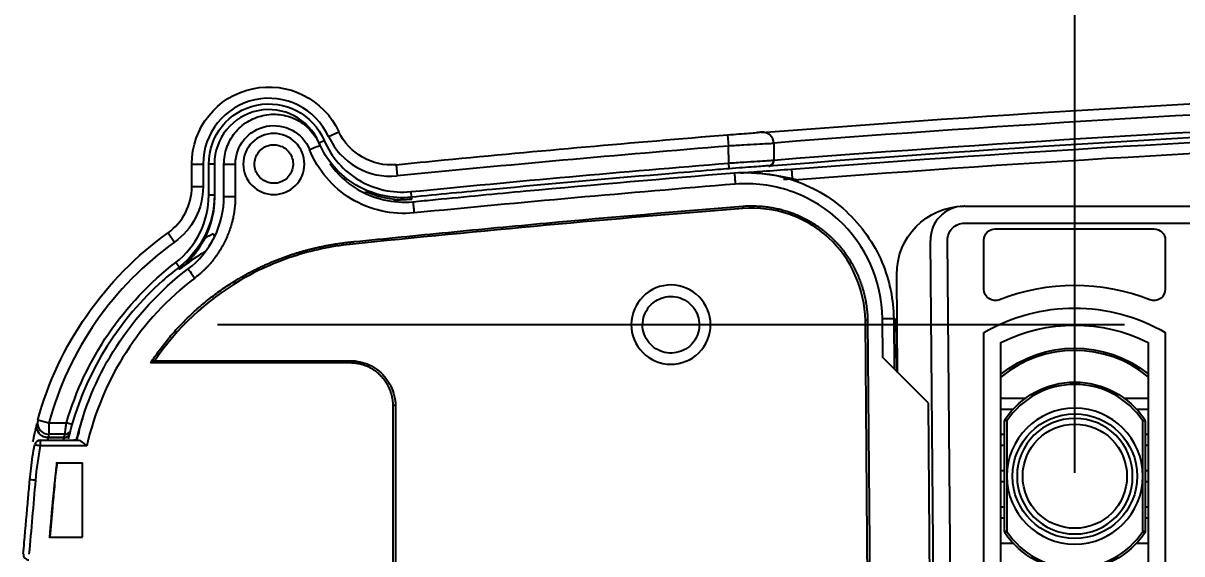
# Model space of a CAD drawing. Header units: millimetres. Extents: x 28 to 2363, y 8 to 1657.
# Drawn here: x 1700.4 to 1802.6, y 1330.1 to 1376.9 of the extents above; entities that cross this region are included whole.
import ezdxf

# ---------------------------------------------------------------- set-up
doc = ezdxf.new("R2010")
doc.units = ezdxf.units.MM
doc.layers.get('Defpoints').update_dxf_attribs({"linetype": 'CONTINUOUS'})
doc.layers.add('1LINE', color=7, linetype='CONTINUOUS')
doc.styles.add('Annotative', font='malgun.ttf')
doc.dimstyles.new('WOO', dxfattribs={"dimtxt": 20, "dimasz": 2, "dimexe": 1.25, "dimexo": 0.3, "dimgap": 1, "dimtad": 1, "dimdec": 1, "dimzin": 1, "dimdsep": 46, "dimtxsty": 'Annotative', "dimcen": 0, "dimclrd": 1, "dimclre": 1, "dimclrt": 2, "dimadec": 0, "dimazin": 0, "dimtfac": 1, "dimtdec": 1, "dimtofl": 0, "dimtmove": 0, "dimatfit": 3, "dimfxl": 0, "dimarcsym": 0})

# ---------------------------------------------------------------- blocks, each defined once
blk = doc.blocks.new('*D30')
at = {"layer": '1LINE', "color": 1, "lineweight": -2}
for p, q in [((1793.14, 1337.24), (1793.14, 1446.99)), ((1993.09, 1337.24), (1993.09, 1446.99)), ((1795.14, 1445.74), (1991.09, 1445.74))]:
    blk.add_line(p, q, dxfattribs=at)
at = {"layer": '1LINE', "color": 1}
for points in [[(1795.14, 1446.07), (1795.14, 1445.41), (1793.14, 1445.74)], [(1991.09, 1446.07), (1991.09, 1445.41), (1993.09, 1445.74)]]:
    blk.add_solid(points, dxfattribs=at)
at = {"layer": 'Defpoints', "color": 0}
for p in [(1993.09, 1445.74), (1793.14, 1336.94), (1993.09, 1336.94)]:
    blk.add_point(p, dxfattribs=at)
at = {"layer": '1LINE', "color": 2, "insert": (1893.12, 1457.07), "char_height": 20, "attachment_point": 5, "style": 'Annotative'}
blk.add_mtext('200', dxfattribs=at)

msp = doc.modelspace()

# ---------------------------------------------------------------- linework, layer by layer
at = {"layer": '1LINE', "linetype": 'Continuous'}
for p, q in [((1726.46, 1366.37), (1726.92, 1366.57)), ((1727.31, 1366.91), (1728.22, 1367.32)), ((1762.51, 1367.07), (1762.59, 1366.07)), ((1762.61, 1364.57), (1762.59, 1366.07)), ((1766.59, 1366.3), (1766.6, 1364.83)), ((1762.65, 1364.07), (1762.61, 1364.57)), ((1766.6, 1364.83), (1766.6, 1364.81)), ((1715.24, 1364.49), (1716.24, 1364.49)), ((1715.24, 1362.48), (1715.24, 1364.49)), ((1716.24, 1364.49), (1716.24, 1362.48)), ((1717.24, 1364.49), (1716.74, 1364.49)), ((1716.74, 1361.74), (1716.74, 1364.49)), ((1717.24, 1364.49), (1717.24, 1361.74)), ((1718.08, 1361.61), (1718.08, 1364.49)), ((1719.08, 1364.49), (1719.08, 1361.61)), ((1733.26, 1364.43), (1733.36, 1363.44)), ((1768.14, 1364.04), (1768.2, 1363.23)), ((1716.24, 1362.48), (1715.24, 1362.48)), ((1768.65, 1362.9), (1768.72, 1363.09)), ((1717.24, 1361.74), (1716.74, 1361.74)), ((1734.55, 1362.05), (1734.6, 1361.55)), ((1783.43, 1360.77), (2002.81, 1360.77)), ((1713.15, 1358.41), (1713.73, 1357.6)), ((1783.4, 1359.27), (1862.05, 1359.27)), ((1786.12, 1358.77), (1800.12, 1358.77)), ((1717.27, 1358.1), (1717.13, 1358.36)), ((1781.09, 1278.75), (1780.4, 1357.75)), ((1782.59, 1278.76), (1781.9, 1357.76)), ((1785.12, 1353.44), (1785.12, 1357.77)), ((1801.12, 1357.77), (1801.12, 1353.44)), ((1714.13, 1355.4), (1713.82, 1355.8)), ((1777.5, 1346.09), (1777.43, 1354.72)), ((1797.51, 1350.3), (1717.51, 1350.3)), ((1775.2, 1289.32), (1774.66, 1350.69)), ((1774.86, 1350.69), (1775.52, 1275.01)), ((1776.19, 1347.4), (1776.16, 1350.85)), ((1777.16, 1350.86), (1777.2, 1346.39)), ((1777.16, 1350.81), (1777.36, 1350.81)), ((1777.36, 1350.81), (1777.4, 1346.19)), ((1785.12, 1292.82), (1785.12, 1349.63)), ((1801.12, 1349.63), (1801.12, 1292.82)), ((1786.62, 1293.71), (1786.62, 1348.74)), ((1799.62, 1348.74), (1799.62, 1293.71)), ((1780.22, 1343.37), (1776.19, 1347.4)), ((1729.25, 1346.93), (1711.6, 1346.93)), ((1711.97, 1347.13), (1729.25, 1347.13)), ((1733.01, 1326.59), (1733.01, 1343.21)), ((1733.21, 1343.21), (1733.21, 1326.59)), ((1780.7, 1288.5), (1780.22, 1343.37)), ((1786.62, 1343.84), (1788.81, 1343.84)), ((1797.47, 1343.84), (1799.62, 1343.84)), ((1787.69, 1342.84), (1786.62, 1342.84)), ((1799.62, 1342.84), (1798.6, 1342.84)), ((1701.66, 1341.9), (1701.65, 1341.85)), ((1701.66, 1341.9), (1702.63, 1341.64)), ((1702.63, 1341.64), (1704.19, 1341.64)), ((1702.63, 1341.64), (1702.63, 1340.64)), ((1704.67, 1341.5), (1704.19, 1341.64)), ((1787.14, 1341.82), (1786.94, 1341.82)), ((1786.94, 1332.06), (1786.94, 1341.82)), ((1786.97, 1341.93), (1787.14, 1341.82)), ((1787.14, 1341.82), (1787.14, 1336.94)), ((1799.31, 1341.93), (1799.14, 1341.82)), ((1799.34, 1341.82), (1799.14, 1341.82)), ((1799.14, 1336.94), (1799.14, 1341.82)), ((1799.34, 1341.82), (1799.34, 1332.06)), ((1701.88, 1340.13), (1705.21, 1340.13)), ((1701.88, 1340.13), (1701.88, 1339.63)), ((1702.56, 1340.34), (1702.56, 1340.34)), ((1704.05, 1340.64), (1702.63, 1340.64)), ((1705.1, 1340.14), (1704.82, 1340.13)), ((1786.62, 1340.64), (1786.94, 1340.64)), ((1799.34, 1340.64), (1799.62, 1340.64)), ((1705.98, 1339.63), (1701.88, 1339.63)), ((1786.94, 1339.64), (1786.62, 1339.64)), ((1799.62, 1339.64), (1799.34, 1339.64)), ((1703.36, 1338.13), (1705.61, 1338.13)), ((1705.61, 1331.55), (1705.61, 1338.13)), ((1786.62, 1337.44), (1786.94, 1337.44)), ((1787.14, 1336.94), (1787.14, 1332.06)), ((1799.14, 1332.06), (1799.14, 1336.94)), ((1799.34, 1337.44), (1799.62, 1337.44)), ((1786.94, 1336.44), (1786.62, 1336.44)), ((1799.62, 1336.44), (1799.34, 1336.44)), ((1786.62, 1334.24), (1786.94, 1334.24)), ((1799.34, 1334.24), (1799.62, 1334.24)), ((1786.94, 1333.24), (1786.62, 1333.24)), ((1799.62, 1333.24), (1799.34, 1333.24)), ((1787.14, 1332.06), (1786.94, 1332.06)), ((1787.14, 1332.06), (1786.97, 1331.95)), ((1799.34, 1332.06), (1799.14, 1332.06)), ((1799.31, 1331.95), (1799.14, 1332.06)), ((1702.71, 1331.55), (1705.61, 1331.55)), ((1786.62, 1331.04), (1787.69, 1331.04)), ((1798.6, 1331.04), (1799.62, 1331.04))]:
    msp.add_line(p, q, dxfattribs=at)
at = {"layer": '1LINE', "linetype": 'Continuous', "extrusion": (0, 0, -1)}
for radius in [6, 5.1]:
    msp.add_circle((-1793.14, 1336.94), radius, dxfattribs=at)
at = {"layer": '1LINE', "linetype": 'Continuous'}
for radius in [5.5, 4.6]:
    msp.add_circle((1793.14, 1336.94), radius, dxfattribs=at)
at = {"layer": '1LINE', "linetype": 'Continuous', "extrusion": (0, 0, -1)}
for centre, radius, start, end in [((-1722.04, 1364.49), 6.8, 0, 155.3427), ((-1722.04, 1364.49), 5.3, 0, 156.8659), ((-1722.48, 1364.49), 3.39, 359.9998, 158.0366), ((-1783.43, 1354.77), 6, 359.5, 89.1465), ((-1783.4, 1357.77), 1.5, 359.5, 90), ((-1793.12, 1335.77), 16, 60, 120), ((-1793.14, 1337.84), 10.4, 51.1421, 128.5053), ((-1793.14, 1337.84), 7.4, 33.5573, 146.4427), ((-1793.14, 1336.04), 7.4, 213.5573, 326.4427), ((-1799.14, 1332.06), 0.2, 180, 213.5573)]:
    msp.add_arc(centre, radius, start, end, dxfattribs=at)
at = {"layer": '1LINE', "linetype": 'Continuous'}
for centre, radius, start, end in [((1722.04, 1364.49), 5.8, 24.6573, 180), ((1722.04, 1364.49), 4.8, 23.1341, 180), ((1783.4, 1357.77), 3, 91.2071, 180.5), ((1783.43, 1354.77), 6, 90, 90.8535), ((1793.12, 1335.77), 18, 68.3817, 111.6183), ((1793.14, 1337.84), 10.2, 50.5948, 129.7694), ((1793.14, 1337.84), 7.2, 33.5573, 146.4427), ((1702.63, 1341.64), 1, 164.7599, 167.4602), ((1787.14, 1341.82), 0.2, 146.4427, 180), ((1799.14, 1341.82), 0.2, 0, 33.5573), ((1787.14, 1332.06), 0.2, 180, 213.5573), ((1793.14, 1336.04), 7.2, 213.5573, 326.4427)]:
    msp.add_arc(centre, radius, start, end, dxfattribs=at)
at = {"layer": '1LINE', "linetype": 'Continuous', "extrusion": (6.12303e-17, -3.74928e-33, -1)}
for centre, radius, start, end in [((-1786.12, 1357.77), 1, 0, 90), ((-1800.12, 1357.77), 1, 90, 180), ((-1786.12, 1353.44), 1, 248.3817, 0), ((-1800.12, 1353.44), 1, 180, 291.6183), ((-1793.12, 1335.77), 14.5, 63.3669, 116.6331)]:
    msp.add_arc(centre, radius, start, end, dxfattribs=at)
at = {"layer": '1LINE', "linetype": 'Continuous'}
for centre, major_axis, ratio, start_param, end_param in [((1765.59, 1366.29), (1, 0.009), 0.999986, 0, 0.86041), ((1725.62, 1365.76), (0.927, 0.374), 0.000006, 4.712387, 6.300639), ((1766.1, 1364.83), (-0.5, -0.004), 0.999986, 1.640595, 3.141437), ((1719.08, 1361.61), (-1, 0), 0.000006, 6.265732, 7.853982), ((1776.16, 1350.85), (1, 0.009), 0.000006, 4.712389, 6.283185), ((1702.63, 1341.64), (0.976, -0.217), 0.999361, 3.141612, 4.931116), ((1701.88, 1339.63), (0, 0.5), 0.999999, 0.000002, 1.380479), ((1702.56, 1340.84), (0, 0.5), 0.000112, 3.106686, 3.14228), ((1703.98, 1340.84), (0.489, -0.103), 0.999364, 4.919467, 6.237818), ((1703.98, 1340.84), (-0.179, 0.467), 0.999998, 2.774576, 4.092825), ((1703.98, 1340.84), (0, -0.5), 0.000112, 6.248279, 6.283898), ((1704.05, 1341.14), (0.488, -0.107), 0.999362, 4.927673, 5.892395), ((1701.88, 1339.63), (0.491, -0.095), 0.000006, 3.140295, 4.71239), ((1700.88, 1330.05), (0, 0.5), 1, 1.484695, 3.14159)]:
    msp.add_ellipse(centre, major_axis=major_axis, ratio=ratio, start_param=start_param, end_param=end_param, dxfattribs=at)
for points, degree in [([(1765.51, 1367.26), (1807.82, 1370.6), (1850.25, 1372.28), (1892.69, 1372.28)], 3), ([(1892.69, 1371.28), (1850.61, 1371.28), (1808.54, 1369.63), (1766.59, 1366.34)], 3), ([(1766.6, 1364.84), (1808.55, 1368.13), (1850.61, 1369.78), (1892.69, 1369.78)], 3), ([(1892.69, 1369.28), (1850.46, 1369.28), (1808.24, 1367.62), (1766.14, 1364.3)], 3), ([(1768.14, 1364.04), (1809.73, 1367.28), (1851.47, 1368.9), (1893.12, 1368.9)], 3), ([(1893.12, 1367.9), (1851.61, 1367.9), (1810.11, 1366.29), (1768.72, 1363.09)], 3), ([(1733.26, 1364.43), (1731.19, 1364.23), (1729.09, 1365.43), (1728.22, 1367.32)], 3), ([(1762.59, 1366.07), (1752.84, 1365.28), (1743.1, 1364.4), (1733.36, 1363.44)], 3), ([(1734.55, 1362.05), (1743.89, 1362.97), (1753.25, 1363.81), (1762.61, 1364.57)], 3), ([(1764.61, 1363.7), (1765.82, 1363.68), (1767.01, 1363.45), (1768.2, 1363.23)], 3), ([(1713.15, 1358.41), (1714.45, 1359.34), (1715.24, 1360.88), (1715.24, 1362.48)], 3), ([(1716.24, 1362.48), (1716.24, 1360.56), (1715.29, 1358.71), (1713.73, 1357.6)], 3), ([(1763.19, 1362.71), (1753.74, 1361.94), (1744.29, 1361.1), (1734.85, 1360.17)], 3), ([(1768.04, 1363.16), (1767.84, 1363.14), (1767.63, 1363.13), (1767.43, 1363.11)], 3), ([(1768.2, 1363.23), (1768.38, 1363.18), (1768.55, 1363.14), (1768.72, 1363.09)], 3), ([(1713.82, 1355.8), (1715.65, 1357.21), (1716.74, 1359.43), (1716.74, 1361.74)], 3), ([(1717.24, 1361.74), (1717.24, 1359.28), (1716.07, 1356.9), (1714.13, 1355.4)], 3), ([(1719.08, 1361.61), (1719.08, 1359.51), (1717.18, 1355.69), (1715.51, 1354.43)], 2), ([(1717.24, 1361.55), (1717.24, 1360.28), (1716.95, 1359.05), (1716.38, 1357.93)], 3), ([(1730.38, 1361.98), (1730.5, 1361.99), (1730.61, 1362), (1730.73, 1362.01)], 3), ([(1730.73, 1362.01), (1732.02, 1361.46), (1733.36, 1361.28), (1734.66, 1361.4)], 3), ([(1734.6, 1361.55), (1734.62, 1361.51), (1734.63, 1361.48), (1734.66, 1361.4)], 3), ([(1763.86, 1360.57), (1752.29, 1359.64), (1740.74, 1358.58), (1729.19, 1357.4)], 3), ([(1734.66, 1361.4), (1734.12, 1361.35), (1733.57, 1361.29), (1733.03, 1361.24)], 3), ([(1763.84, 1360.77), (1763.85, 1360.67), (1763.86, 1360.57), (1763.86, 1360.57)], 3), ([(1713.73, 1357.6), (1708.31, 1353.72), (1704.38, 1348.08), (1702.63, 1341.64)], 3), ([(1714.15, 1355.2), (1715.04, 1355.91), (1715.81, 1356.81), (1716.38, 1357.93)], 3), ([(1716.38, 1357.93), (1716.63, 1358.07), (1716.87, 1358.22), (1717.13, 1358.36)], 3), ([(1724.11, 1356.52), (1726.53, 1357.31), (1729.17, 1357.6)], 2), ([(1729.19, 1357.4), (1727.5, 1357.22), (1725.82, 1356.86), (1724.2, 1356.33)], 3), ([(1729.17, 1357.6), (1729.18, 1357.5), (1729.19, 1357.4), (1729.19, 1357.4)], 3), ([(1714.13, 1355.4), (1713.62, 1355.01), (1713.13, 1354.61), (1712.66, 1354.18)], 3), ([(1715.51, 1354.43), (1710.69, 1350.78), (1707.32, 1345.52), (1705.98, 1339.63)], 3), ([(1712.66, 1354.18), (1708.9, 1350.83), (1706.08, 1346.4), (1704.67, 1341.5)], 3), ([(1774.86, 1350.69), (1774.76, 1350.69), (1774.66, 1350.69), (1774.66, 1350.69)], 3), ([(1729.25, 1346.93), (1729.25, 1347.04), (1729.25, 1347.13), (1729.25, 1347.13)], 3), ([(1733.01, 1343.21), (1733.11, 1343.21), (1733.21, 1343.22), (1733.21, 1343.21)], 3), ([(1705.65, 1342.21), (1705.31, 1341.16), (1705.08, 1340.13)], 2), ([(1701.65, 1341.8), (1701.63, 1341.67)], 1), ([(1702.56, 1340.34), (1702.57, 1340.34), (1702.54, 1340.25), (1702.49, 1340.08)], 3), ([(1702.63, 1340.64), (1702.61, 1340.54), (1702.59, 1340.44), (1702.56, 1340.34)], 3), ([(1702.56, 1340.34), (1702.56, 1340.34)], 1), ([(1702.56, 1340.34), (1702.56, 1340.34)], 1), ([(1703.92, 1340.12), (1703.96, 1340.26), (1703.99, 1340.34), (1703.98, 1340.34)], 3), ([(1703.98, 1340.34), (1704, 1340.44), (1704.03, 1340.54), (1704.05, 1340.64)], 3), ([(1704.47, 1340.72), (1704.47, 1340.72), (1704.42, 1340.54), (1704.34, 1340.21)], 3), ([(1704.48, 1340.79), (1704.48, 1340.77), (1704.47, 1340.74), (1704.47, 1340.72)], 3), ([(1705.07, 1340.14), (1705.12, 1340.33), (1705.17, 1340.53), (1705.22, 1340.72)], 3), ([(1701.88, 1339.63), (1701.68, 1338.63), (1701.54, 1337.61), (1701.45, 1336.58)], 3), ([(1702.71, 1331.5), (1702.98, 1334.84), (1703.36, 1338.18)], 2), ([(1701.45, 1336.58), (1701.26, 1334.4), (1701.07, 1332.22), (1700.88, 1330.05)], 3), ([(1701.45, 1336.58), (1701.19, 1336.61), (1700.95, 1336.63), (1700.95, 1336.63)], 3)]:
    msp.add_open_spline(points, degree=degree, dxfattribs=at)
for points, degree, knots in [([(1718.08, 1364.49), (1718.08, 1364.98), (1718.17, 1365.48), (1718.49, 1366.4), (1718.74, 1366.85), (1719.35, 1367.61), (1719.73, 1367.95), (1720.56, 1368.47), (1721.03, 1368.66), (1721.99, 1368.88), (1722.5, 1368.91), (1723.47, 1368.79), (1723.96, 1368.65), (1724.84, 1368.22), (1725.25, 1367.93), (1725.94, 1367.23), (1726.23, 1366.81), (1726.48, 1366.29), (1726.52, 1366.21), (1726.55, 1366.13)], 3, [0, 0, 0, 0, 0.122336, 0.122336, 0.244673, 0.244673, 0.367009, 0.367009, 0.489346, 0.489346, 0.611682, 0.611682, 0.734018, 0.734018, 0.856355, 0.856355, 0.978691, 0.978691, 1, 1, 1, 1]), ([(1722.48, 1361.79), (1721.77, 1361.79), (1721.07, 1362.08), (1720.07, 1363.08), (1719.78, 1363.78), (1719.78, 1365.19), (1720.07, 1365.9), (1721.07, 1366.9), (1721.77, 1367.19), (1723.18, 1367.19), (1723.88, 1366.9), (1724.89, 1365.9), (1725.18, 1365.19), (1725.18, 1363.78), (1724.89, 1363.08), (1723.88, 1362.08), (1723.18, 1361.79), (1722.48, 1361.79)], 3, [0, 0, 0, 0, 0.125, 0.125, 0.25, 0.25, 0.375, 0.375, 0.5, 0.5, 0.625, 0.625, 0.75, 0.75, 0.875, 0.875, 1, 1, 1, 1]), ([(1726.92, 1366.57), (1727.54, 1365.1), (1728.63, 1363.86), (1731.36, 1362.25), (1732.96, 1361.9), (1734.55, 1362.05)], 3, [0, 0, 0, 0, 0.5, 0.5, 1, 1, 1, 1]), ([(1727.31, 1366.91), (1727.84, 1365.77), (1728.71, 1364.82), (1730.86, 1363.59), (1732.12, 1363.32), (1733.36, 1363.44)], 3, [0, 0, 0, 0, 0.5, 0.5, 1, 1, 1, 1]), ([(1733.26, 1364.43), (1734.67, 1364.57), (1736.08, 1364.71), (1745.83, 1365.65), (1754.17, 1366.39), (1762.51, 1367.07)], 3, [0, 0, 0, 0, 0.144841, 0.144841, 1, 1, 1, 1]), ([(1762.51, 1367.07), (1762.85, 1367.09), (1763.19, 1367.12), (1763.82, 1367.17), (1764.13, 1367.19), (1764.65, 1367.23), (1764.88, 1367.25), (1765.1, 1367.26), (1765.14, 1367.27), (1765.18, 1367.27)], 3, [0, 0, 0, 0, 0.308166, 0.308166, 0.616322, 0.616322, 0.923982, 0.923982, 1, 1, 1, 1]), ([(1766.23, 1367.05), (1766.21, 1367.07), (1766.13, 1367.14), (1765.99, 1367.22), (1765.82, 1367.27), (1765.7, 1367.29), (1765.63, 1367.29), (1765.59, 1367.29), (1765.55, 1367.29), (1765.49, 1367.29), (1765.41, 1367.29), (1765.23, 1367.27), (1765.15, 1367.27)], 3, [0, 0, 0, 0, 0.049674, 0.155003, 0.24152, 0.306406, 0.344101, 0.372728, 0.41138, 0.489602, 0.7961, 1, 1, 1, 1]), ([(1722.48, 1362.79), (1722.67, 1362.79), (1722.86, 1362.82), (1723.22, 1362.95), (1723.39, 1363.04), (1723.69, 1363.28), (1723.82, 1363.42), (1724.02, 1363.75), (1724.09, 1363.93), (1724.18, 1364.3), (1724.19, 1364.49), (1724.14, 1364.87), (1724.09, 1365.06), (1723.92, 1365.4), (1723.81, 1365.56), (1723.54, 1365.83), (1723.38, 1365.94), (1723.03, 1366.1), (1722.84, 1366.16), (1722.47, 1366.2), (1722.27, 1366.19), (1721.9, 1366.1), (1721.72, 1366.02), (1721.4, 1365.82), (1721.25, 1365.68), (1721.02, 1365.39), (1720.93, 1365.21), (1720.8, 1364.85), (1720.77, 1364.66), (1720.78, 1364.28), (1720.81, 1364.09), (1720.94, 1363.73), (1721.04, 1363.56), (1721.28, 1363.26), (1721.43, 1363.14), (1721.75, 1362.94), (1721.93, 1362.86), (1722.24, 1362.8), (1722.36, 1362.79), (1722.48, 1362.79)], 3, [0, 0, 0, 0, 0.053701, 0.053701, 0.107402, 0.107402, 0.161101, 0.161101, 0.214796, 0.214796, 0.268491, 0.268491, 0.322185, 0.322185, 0.375883, 0.375883, 0.429584, 0.429584, 0.483285, 0.483285, 0.536985, 0.536985, 0.590679, 0.590679, 0.644374, 0.644374, 0.698068, 0.698068, 0.751766, 0.751766, 0.805466, 0.805466, 0.859168, 0.859168, 0.912868, 0.912868, 0.966563, 0.966563, 1, 1, 1, 1]), ([(1734.85, 1360.17), (1732.91, 1359.97), (1730.94, 1360.43), (1727.65, 1362.43), (1726.35, 1363.95), (1725.62, 1365.76)], 3, [0, 0, 0, 0, 0.5, 0.5, 1, 1, 1, 1]), ([(1734.6, 1361.55), (1732.91, 1361.39), (1731.2, 1361.77), (1728.29, 1363.48), (1727.13, 1364.81), (1726.46, 1366.37)], 3, [0, 0, 0, 0, 0.5, 0.5, 1, 1, 1, 1]), ([(1726.48, 1366.32), (1726.47, 1366.33), (1726.47, 1366.34), (1726.46, 1366.36), (1726.46, 1366.37), (1726.46, 1366.37)], 3, [0, 0, 0, 0, 0.510673, 0.510673, 1, 1, 1, 1]), ([(1766.59, 1366.3), (1766.59, 1366.3), (1766.56, 1366.3), (1766.4, 1366.29), (1766.22, 1366.28), (1765.75, 1366.26), (1765.44, 1366.24), (1764.74, 1366.2), (1764.34, 1366.18), (1763.5, 1366.12), (1763.04, 1366.1), (1762.59, 1366.07)], 3, [0, 0, 0, 0, 0.138828, 0.138828, 0.353669, 0.353669, 0.568988, 0.568988, 0.784534, 0.784534, 1, 1, 1, 1]), ([(1727.43, 1364.52), (1728.06, 1363.62), (1728.88, 1362.85), (1731.28, 1361.4), (1733.04, 1360.99), (1734.75, 1361.16)], 3, [0, 0, 0, 0, 0.391491, 0.391491, 1, 1, 1, 1]), ([(1762.61, 1364.57), (1763.05, 1364.6), (1763.51, 1364.63), (1764.35, 1364.69), (1764.76, 1364.72), (1765.46, 1364.76), (1765.76, 1364.78), (1766.24, 1364.81), (1766.41, 1364.82), (1766.57, 1364.83), (1766.6, 1364.83), (1766.6, 1364.83)], 3, [0, 0, 0, 0, 0.215519, 0.215519, 0.431091, 0.431091, 0.646397, 0.646397, 0.861198, 0.861198, 1, 1, 1, 1]), ([(1766.14, 1364.3), (1766.14, 1364.3), (1766.15, 1364.3), (1766.18, 1364.31), (1766.22, 1364.31), (1766.31, 1364.34), (1766.38, 1364.38), (1766.47, 1364.46), (1766.51, 1364.51), (1766.56, 1364.59), (1766.58, 1364.63), (1766.6, 1364.72), (1766.6, 1364.76), (1766.6, 1364.81)], 3, [0, 0, 0, 0, 0.004881, 0.004881, 0.165285, 0.165285, 0.474333, 0.474333, 0.697964, 0.697964, 0.848198, 0.848198, 1, 1, 1, 1]), ([(1762.65, 1364.07), (1762.31, 1364.04), (1761.98, 1364.02), (1760.32, 1363.88), (1758.99, 1363.77), (1752.35, 1363.21), (1747.04, 1362.74), (1739.35, 1362.02), (1736.97, 1361.79), (1734.6, 1361.55)], 3, [0, 0, 0, 0, 0.03551, 0.03551, 0.177552, 0.177552, 0.74573, 0.74573, 1, 1, 1, 1]), ([(1734.76, 1361.16), (1735.42, 1361.23), (1736.08, 1361.29), (1739.4, 1361.61), (1742.05, 1361.87), (1750.84, 1362.68), (1756.97, 1363.21), (1763.11, 1363.71)], 3, [0, 0, 0, 0, 0.070251, 0.070251, 0.351254, 0.351254, 1, 1, 1, 1]), ([(1766.14, 1364.33), (1766.14, 1364.33), (1766.11, 1364.33), (1765.97, 1364.32), (1765.82, 1364.31), (1765.41, 1364.28), (1765.14, 1364.26), (1764.53, 1364.22), (1764.18, 1364.19), (1763.44, 1364.13), (1763.04, 1364.1), (1762.65, 1364.07)], 3, [0, 0, 0, 0, 0.138786, 0.138786, 0.353565, 0.353565, 0.568864, 0.568864, 0.784448, 0.784448, 1, 1, 1, 1]), ([(1763.11, 1363.71), (1764.69, 1363.83), (1766.43, 1363.67), (1769.86, 1362.57), (1771.54, 1361.62), (1774.32, 1359.07), (1775.42, 1357.49), (1776.83, 1354.17), (1777.14, 1352.45), (1777.16, 1350.86)], 3, [0, 0, 0, 0, 0.25, 0.25, 0.5, 0.5, 0.75, 0.75, 1, 1, 1, 1]), ([(1763.67, 1363.7), (1763.7, 1363.7), (1763.73, 1363.7), (1763.97, 1363.72), (1764.17, 1363.74), (1764.79, 1363.79), (1765.2, 1363.82), (1766.45, 1363.91), (1767.28, 1363.98), (1768.14, 1364.04)], 3, [0, 0, 0, 0, 0.022141, 0.022141, 0.161835, 0.161835, 0.441223, 0.441223, 1, 1, 1, 1]), ([(1766.14, 1364.3), (1766.14, 1364.3), (1766.14, 1364.31), (1766.14, 1364.31), (1766.14, 1364.31), (1766.14, 1364.32), (1766.14, 1364.32), (1766.14, 1364.33)], 3, [0, 0, 0, 0, 0.105839, 0.105839, 0.318647, 0.318647, 1, 1, 1, 1]), ([(1776.16, 1350.85), (1776.13, 1354.17), (1774.67, 1357.4), (1771.04, 1360.71), (1769.6, 1361.57), (1766.48, 1362.64), (1764.84, 1362.84), (1763.19, 1362.71)], 3, [0, 0, 0, 0, 0.5, 0.5, 0.75, 0.75, 1, 1, 1, 1]), ([(1714.91, 1355.23), (1715.86, 1355.94), (1716.69, 1356.92), (1717.8, 1359.16), (1718.08, 1360.42), (1718.08, 1361.6)], 3, [0, 0, 0, 0, 0.5, 0.5, 1, 1, 1, 1]), ([(1717.24, 1361.74), (1717.24, 1361.71), (1717.24, 1361.69), (1717.24, 1361.62), (1717.24, 1361.59), (1717.24, 1361.55)], 3, [0, 0, 0, 0, 0.752208, 0.752208, 1, 1, 1, 1]), ([(1729.17, 1357.6), (1729.3, 1357.61), (1729.43, 1357.63), (1732.32, 1357.92), (1735.08, 1358.19), (1740.72, 1358.74), (1743.61, 1359.01), (1752.28, 1359.81), (1758.06, 1360.3), (1763.84, 1360.77)], 3, [0, 0, 0, 0, 0.011489, 0.011489, 0.250036, 0.250036, 0.500038, 0.500038, 1, 1, 1, 1]), ([(1763.84, 1360.77), (1766.04, 1360.91), (1767.97, 1360.25), (1769.97, 1359.56), (1771.54, 1358.13), (1773.08, 1356.73), (1774.82, 1352.81), (1774.86, 1350.69)], 2, [0, 0, 0, 0.25, 0.25, 0.5, 0.5, 0.75, 1, 1, 1]), ([(1774.66, 1350.69), (1774.61, 1353.42), (1773.43, 1356.13), (1770.4, 1358.91), (1769.2, 1359.62), (1766.61, 1360.51), (1765.22, 1360.66), (1763.86, 1360.57)], 3, [0, 0, 0, 0, 0.5, 0.5, 0.75, 0.75, 1, 1, 1, 1]), ([(1701.66, 1341.9), (1702.57, 1345.22), (1704.01, 1348.3), (1707.94, 1353.96), (1710.35, 1356.41), (1713.15, 1358.41)], 3, [0, 0, 0, 0, 0.5, 0.5, 1, 1, 1, 1]), ([(1711.6, 1346.93), (1714.56, 1351.44), (1719.18, 1354.25), (1721.52, 1355.67), (1724.11, 1356.52)], 2, [0, 0, 0, 0.659617, 0.659617, 1, 1, 1]), ([(1716.4, 1356.77), (1716.23, 1356.66), (1716.06, 1356.55), (1715.3, 1356.05), (1714.71, 1355.64), (1714.15, 1355.2)], 3, [0, 0, 0, 0, 0.21598, 0.21598, 1, 1, 1, 1]), ([(1704.19, 1341.64), (1705, 1344.45), (1706.26, 1347.12), (1709.51, 1351.88), (1711.54, 1354.04), (1713.82, 1355.8)], 3, [0, 0, 0, 0, 0.5, 0.5, 1, 1, 1, 1]), ([(1724.2, 1356.33), (1722.54, 1355.79), (1720.94, 1355.07), (1716.48, 1352.41), (1713.91, 1349.99), (1711.97, 1347.13)], 3, [0, 0, 0, 0, 0.335716, 0.335716, 1, 1, 1, 1]), ([(1714.15, 1355.2), (1714.15, 1355.2), (1714.14, 1355.21), (1714.12, 1355.3), (1714.13, 1355.32), (1714.13, 1355.36), (1714.13, 1355.38), (1714.13, 1355.4)], 3, [0, 0, 0, 0, 0.041498, 0.041498, 0.531774, 0.531774, 1, 1, 1, 1]), ([(1705.22, 1340.72), (1705.91, 1343.35), (1707.03, 1345.98), (1710.27, 1351), (1712.43, 1353.35), (1714.91, 1355.23)], 3, [0, 0, 0, 0, 0.481976, 0.481976, 1, 1, 1, 1]), ([(1714.91, 1355.23), (1714.91, 1355.23), (1714.97, 1355.15), (1715.2, 1354.84), (1715.37, 1354.62), (1715.51, 1354.43)], 3, [0, 0, 0, 0, 0.5, 0.5, 1, 1, 1, 1]), ([(1755.3, 1353.03), (1755.3, 1353.03), (1755.3, 1353.03), (1756.01, 1353.61), (1756.96, 1353.89), (1758.78, 1353.7), (1759.64, 1353.24), (1760.8, 1351.81), (1761.08, 1350.87), (1760.9, 1349.05), (1760.43, 1348.18), (1759, 1347.02), (1758.06, 1346.74), (1756.23, 1346.93), (1755.37, 1347.4), (1754.21, 1348.82), (1753.93, 1349.76), (1754.12, 1351.59), (1754.59, 1352.45), (1755.3, 1353.03)], 3, [0, 0, 0, 0, 0.000161, 0.000161, 0.125161, 0.125161, 0.250161, 0.250161, 0.375161, 0.375161, 0.500161, 0.500161, 0.625161, 0.625161, 0.750161, 0.750161, 0.875161, 0.875161, 1, 1, 1, 1]), ([(1755.93, 1352.24), (1755.74, 1352.08), (1755.57, 1351.9), (1755.28, 1351.46), (1755.16, 1351.2), (1755.02, 1350.66), (1754.99, 1350.37), (1755.04, 1349.81), (1755.11, 1349.53), (1755.34, 1349.02), (1755.5, 1348.78), (1755.89, 1348.38), (1756.12, 1348.21), (1756.62, 1347.95), (1756.89, 1347.86), (1757.44, 1347.79), (1757.73, 1347.8), (1758.28, 1347.91), (1758.55, 1348.01), (1759.03, 1348.3), (1759.25, 1348.48), (1759.61, 1348.91), (1759.75, 1349.16), (1759.95, 1349.69), (1760, 1349.97), (1760.01, 1350.53), (1759.97, 1350.81), (1759.8, 1351.34), (1759.66, 1351.6), (1759.32, 1352.04), (1759.11, 1352.24), (1758.64, 1352.55), (1758.38, 1352.66), (1757.84, 1352.8), (1757.55, 1352.82), (1756.99, 1352.76), (1756.72, 1352.69), (1756.27, 1352.48), (1756.09, 1352.37), (1755.93, 1352.24)], 3, [0, 0, 0, 0, 0.04715, 0.04715, 0.100852, 0.100852, 0.154569, 0.154569, 0.208279, 0.208279, 0.26199, 0.26199, 0.315705, 0.315705, 0.369398, 0.369398, 0.423089, 0.423089, 0.476787, 0.476787, 0.530467, 0.530467, 0.584179, 0.584179, 0.637879, 0.637879, 0.691599, 0.691599, 0.745316, 0.745316, 0.799037, 0.799037, 0.852729, 0.852729, 0.906438, 0.906438, 0.960099, 0.960099, 1, 1, 1, 1]), ([(1711.97, 1347.13), (1711.95, 1347.12), (1711.92, 1347.11), (1711.78, 1347.03), (1711.67, 1346.97), (1711.6, 1346.93)], 3, [0, 0, 0, 0, 0.250551, 0.495824, 1, 1, 1, 1]), ([(1729.25, 1347.13), (1729.29, 1347.13), (1729.32, 1347.13), (1729.56, 1347.12), (1729.75, 1347.1), (1730.18, 1347.02), (1730.45, 1346.95), (1731.22, 1346.64), (1731.71, 1346.3), (1732.48, 1345.5), (1732.78, 1345.02), (1733.07, 1344.22), (1733.16, 1343.84), (1733.21, 1343.34), (1733.21, 1343.29), (1733.21, 1343.21)], 3, [0, 0, 0, 0, 0.0625, 0.0625, 0.125, 0.125, 0.25, 0.25, 0.5, 0.5, 0.75, 0.75, 0.875, 0.875, 1, 1, 1, 1]), ([(1733.01, 1343.21), (1733, 1343.36), (1733, 1343.42), (1732.99, 1343.49), (1732.96, 1343.76), (1732.85, 1344.29), (1732.41, 1345.31), (1731.62, 1346.09), (1731.01, 1346.5), (1730.34, 1346.78), (1729.8, 1346.89), (1729.53, 1346.92), (1729.45, 1346.92), (1729.37, 1346.93), (1729.25, 1346.93)], 2, [0, 0, 0, 0.03125, 0.03125, 0.0625, 0.125, 0.25, 0.5, 0.625, 0.75, 0.875, 0.9375, 0.96875, 0.96875, 1, 1, 1]), ([(1701.22, 1339.96), (1701.23, 1340.03), (1701.25, 1340.1), (1701.45, 1341.07), (1701.6, 1341.59), (1701.6, 1341.59)], 3, [0, 0, 0, 0, 0.068848, 0.068848, 1, 1, 1, 1]), ([(1702.56, 1340.34), (1702.45, 1340.34), (1702.34, 1340.36), (1702.13, 1340.43), (1702.03, 1340.49), (1701.85, 1340.63), (1701.78, 1340.72), (1701.66, 1340.91), (1701.61, 1341.01), (1701.56, 1341.23), (1701.56, 1341.34), (1701.57, 1341.49), (1701.58, 1341.52), (1701.59, 1341.56), (1701.59, 1341.58), (1701.6, 1341.59)], 3, [0, 0, 0, 0, 0.184614, 0.184614, 0.369227, 0.369227, 0.553838, 0.553838, 0.738464, 0.738464, 0.923115, 0.923115, 0.973833, 0.973833, 1, 1, 1, 1]), ([(1702.56, 1340.34), (1702.45, 1340.34), (1702.34, 1340.36), (1702.13, 1340.43), (1702.03, 1340.49), (1701.85, 1340.63), (1701.78, 1340.72), (1701.66, 1340.9), (1701.61, 1341.01), (1701.56, 1341.23), (1701.56, 1341.34), (1701.57, 1341.49), (1701.58, 1341.52), (1701.59, 1341.56), (1701.59, 1341.58), (1701.6, 1341.59)], 3, [0, 0, 0, 0, 0.184614, 0.184614, 0.369227, 0.369227, 0.553838, 0.553838, 0.738464, 0.738464, 0.923115, 0.923115, 0.973833, 0.973833, 1, 1, 1, 1]), ([(1702.34, 1340.38), (1702.26, 1340.39), (1702.08, 1340.44), (1701.85, 1340.62), (1701.69, 1340.84), (1701.62, 1341), (1701.6, 1341.08), (1701.6, 1341.09)], 3, [0, 0, 0, 0, 0.21679, 0.518679, 0.764144, 0.97161, 1, 1, 1, 1]), ([(1704.05, 1340.64), (1704.05, 1340.64), (1704.05, 1340.66), (1704.06, 1340.74), (1704.07, 1340.8), (1704.09, 1340.93), (1704.1, 1341.02), (1704.12, 1341.21), (1704.14, 1341.31), (1704.16, 1341.49), (1704.18, 1341.56), (1704.19, 1341.64)], 3, [0, 0, 0, 0, 0.213153, 0.213153, 0.424914, 0.424914, 0.638048, 0.638048, 0.856515, 0.856515, 1, 1, 1, 1]), ([(1704.53, 1341.01), (1704.53, 1341), (1704.53, 1340.98), (1704.51, 1340.93), (1704.5, 1340.88), (1704.49, 1340.82), (1704.49, 1340.81), (1704.48, 1340.79)], 3, [0, 0, 0, 0, 0.160715, 0.160715, 0.803574, 0.803574, 1, 1, 1, 1]), ([(1704.67, 1341.5), (1704.66, 1341.46), (1704.65, 1341.43), (1704.62, 1341.34), (1704.61, 1341.29), (1704.58, 1341.19), (1704.57, 1341.15), (1704.55, 1341.09), (1704.54, 1341.06), (1704.53, 1341.02), (1704.53, 1341.01), (1704.53, 1341.01)], 3, [0, 0, 0, 0, 0.144319, 0.144319, 0.36353, 0.36353, 0.576669, 0.576669, 0.78782, 0.78782, 1, 1, 1, 1]), ([(1702.56, 1340.34), (1702.59, 1340.34), (1702.62, 1340.34), (1703.1, 1340.34), (1703.54, 1340.34), (1703.98, 1340.34)], 3, [0, 0, 0, 0, 0.062057, 0.062057, 1, 1, 1, 1]), ([(1703.98, 1340.34), (1703.65, 1340.34), (1703.32, 1340.34), (1702.84, 1340.34), (1702.7, 1340.34), (1702.56, 1340.34)], 3, [0, 0, 0, 0, 0.704317, 0.704317, 1, 1, 1, 1]), ([(1705.29, 1340.84), (1705.29, 1340.84), (1705.26, 1340.76), (1705.18, 1340.5), (1705.14, 1340.35), (1705.09, 1340.17)], 3, [0, 0, 0, 0, 0.581928, 0.581928, 1, 1, 1, 1]), ([(1705.21, 1340.13), (1705.26, 1340.12), (1705.36, 1340.1), (1705.56, 1339.97), (1705.73, 1339.84), (1705.87, 1339.72), (1705.94, 1339.66), (1705.98, 1339.63)], 3, [0, 0, 0, 0, 0.249741, 0.499179, 0.749367, 0.874558, 1, 1, 1, 1]), ([(1700.95, 1336.63), (1700.98, 1336.96), (1701.02, 1337.29), (1701.14, 1338.33), (1701.25, 1339.03), (1701.39, 1339.73)], 3, [0, 0, 0, 0, 0.319176, 0.319176, 1, 1, 1, 1]), ([(1703.36, 1338.13), (1703.33, 1337.99), (1703.31, 1337.85), (1703.28, 1337.56), (1703.26, 1337.41), (1703.21, 1337.04), (1703.19, 1336.83), (1703.17, 1336.57), (1703.16, 1336.52), (1703.14, 1336.31), (1703.13, 1336.16), (1703.06, 1335.39), (1703, 1334.78), (1702.87, 1333.3), (1702.79, 1332.42), (1702.71, 1331.55)], 3, [0, 0, 0, 0, 0.064241, 0.064241, 0.133816, 0.133816, 0.23059, 0.23059, 0.254074, 0.254074, 0.323645, 0.323645, 0.601925, 0.601925, 1, 1, 1, 1]), ([(1700.38, 1330.09), (1700.41, 1330.42), (1700.44, 1330.75), (1700.58, 1332.41), (1700.7, 1333.74), (1700.86, 1335.59), (1700.91, 1336.11), (1700.95, 1336.63)], 3, [0, 0, 0, 0, 0.152325, 0.152325, 0.761627, 0.761627, 1, 1, 1, 1])]:
    msp.add_open_spline(points, degree=degree, knots=knots, dxfattribs=at)
for points, weights in [([(1718.08, 1364.49), (1718.07, 1364.49), (1719.08, 1364.49)], [1, 0.700912493516, 0.999993541643]), ([(1763.11, 1363.71), (1763.11, 1363.71), (1763.19, 1362.71)], [1, 0.705026943112, 1]), ([(1734.76, 1361.16), (1734.75, 1361.17), (1734.85, 1360.17)], [1, 0.705025039039, 1])]:
    msp.add_rational_spline(points, weights, degree=2, dxfattribs=at)

# ---------------------------------------------------------------- dimensions: what is measured, and where the dimension line sits
at = {"layer": '1LINE'}
dim = msp.add_linear_dim(base=(1993.09, 1445.74), p1=(1793.14, 1336.94), p2=(1993.09, 1336.94), dimstyle='WOO', override={"dimdec": 0}, dxfattribs=at)
dim.commit()
dim.dimension.update_dxf_attribs({"geometry": '*D30', "text_midpoint": (1893.12, 1457.07)})

doc.saveas('drawing.dxf')
